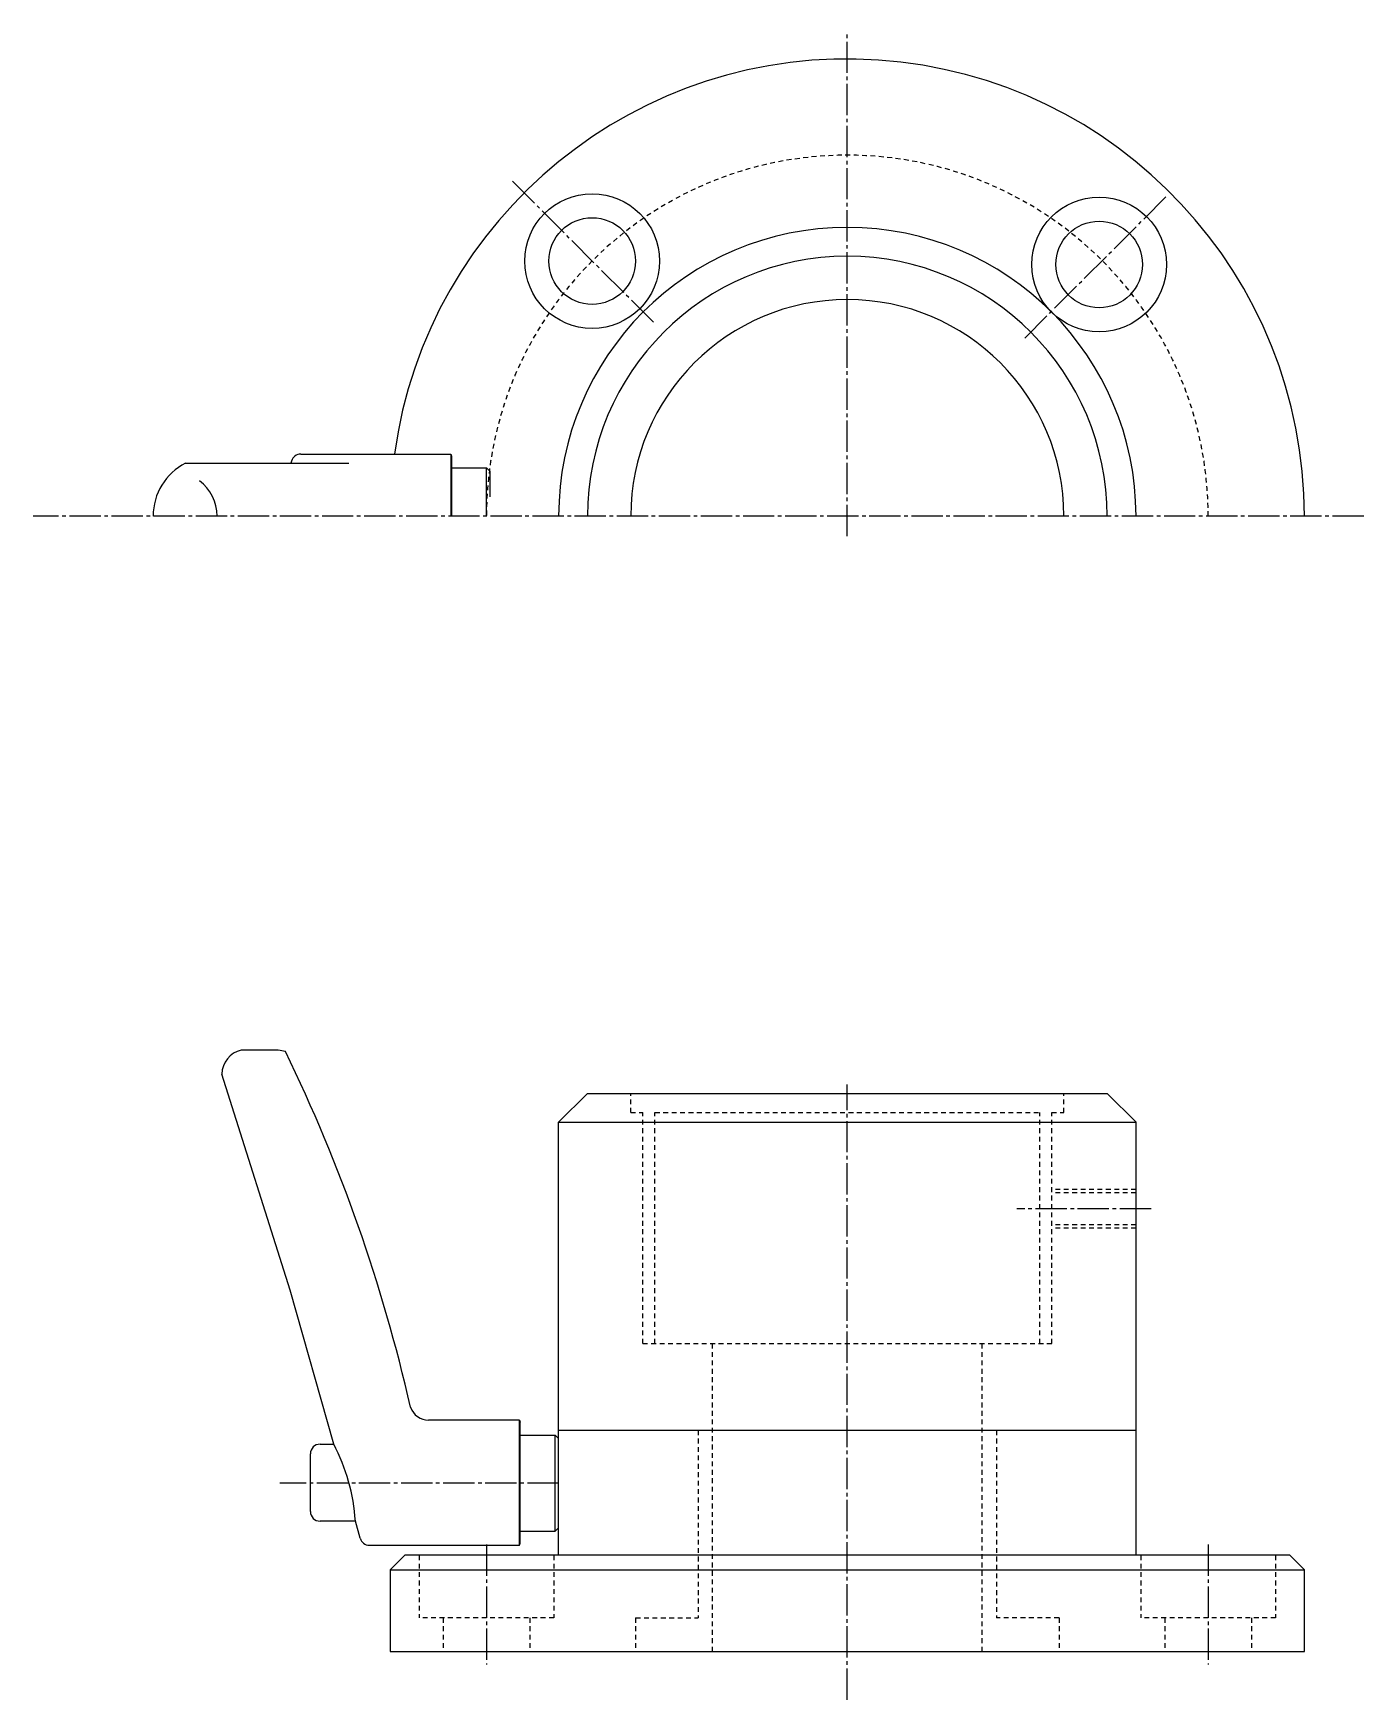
# Model space of a CAD drawing. Extents: x 35 to 390, y 27 to 289.
# Drawn here: x 251.9 to 390.2, y 115.7 to 288.8 of the extents above; entities outside this region: 2.
import ezdxf

# ---------------------------------------------------------------- set-up
doc = ezdxf.new("R2010")
doc.units = 0
doc.header["$LTSCALE"] = 0.25
doc.linetypes.add('CENTER', pattern=[17.5, 13, -1.5, 1.5, -1.5])
doc.linetypes.add('DASHED', pattern=[3.5, 2, -1.5])
doc.layers.get('0').update_dxf_attribs({"linetype": 'CONTINUOUS'})
doc.layers.add('CENTER', color=1, linetype='CENTER')
doc.styles.get("Standard").update_dxf_attribs({"font": 'txt.shx'})

msp = doc.modelspace()

# ---------------------------------------------------------------- linework, layer by layer
for p, q in [((267.73, 244.14), (278.69, 244.14)), ((278.75, 244.35), (278.69, 244.14)), ((278.69, 244.14), (284.71, 244.14)), ((279.71, 245.08), (295.29, 245.08)), ((295.29, 245.08), (295.29, 238.64)), ((295.29, 245.08), (295.38, 244.88)), ((295.38, 244.88), (295.38, 243.64)), ((295.38, 243.64), (295.38, 238.64)), ((295.38, 243.64), (299.01, 243.64)), ((299.01, 238.64), (299.01, 243.64)), ((299.38, 243.27), (299.01, 243.64)), ((299.38, 240.64), (299.38, 243.27)), ((277.37, 183.16), (273.53, 183.16)), ((278.62, 158.21), (271.51, 180.67)), ((309.51, 178.66), (306.51, 175.66)), ((309.51, 178.66), (363.51, 178.66)), ((363.51, 178.66), (366.51, 175.66)), ((306.51, 130.66), (306.51, 175.66)), ((306.51, 175.66), (366.51, 175.66)), ((366.51, 130.66), (366.51, 175.66)), ((283.13, 142.21), (278.62, 158.21)), ((302.43, 144.71), (293, 144.71)), ((302.43, 131.71), (302.43, 144.71)), ((302.43, 144.71), (302.51, 144.51)), ((302.51, 143.16), (302.51, 144.51)), ((281.71, 142.21), (283.13, 142.21)), ((302.51, 133.16), (302.51, 143.16)), ((302.51, 143.16), (306.15, 143.16)), ((306.15, 133.16), (306.15, 143.16)), ((306.51, 142.79), (306.15, 143.16)), ((306.51, 143.66), (366.51, 143.66)), ((280.71, 135.21), (280.71, 141.21)), ((285.38, 134.21), (281.71, 134.21)), ((285.88, 132.44), (285.38, 134.21)), ((306.51, 133.52), (306.15, 133.16)), ((286.84, 131.71), (302.43, 131.71)), ((302.43, 131.71), (302.51, 131.91)), ((302.51, 133.16), (306.15, 133.16)), ((302.51, 131.91), (302.51, 133.16)), ((290.51, 130.66), (289.01, 129.16)), ((382.51, 130.66), (290.51, 130.66)), ((382.51, 130.66), (384.01, 129.16)), ((289.01, 129.16), (289.01, 120.66)), ((289.01, 129.16), (384.01, 129.16)), ((384.01, 120.66), (384.01, 129.16)), ((289.01, 120.66), (384.01, 120.66))]:
    msp.add_line(p, q)
at = {"color": 3, "linetype": 'DASHED'}
for p, q in [((314.01, 176.66), (314.01, 178.66)), ((359.01, 176.66), (359.01, 178.66)), ((314.01, 176.66), (315.26, 176.66)), ((315.26, 152.66), (315.26, 176.66)), ((316.51, 152.66), (316.51, 176.66)), ((316.51, 176.66), (356.51, 176.66)), ((356.51, 152.66), (356.51, 176.66)), ((357.76, 152.66), (357.76, 176.66)), ((357.76, 176.66), (359.01, 176.66)), ((366.51, 168.66), (358.01, 168.66)), ((366.51, 168.31), (358.01, 168.31)), ((366.51, 165.01), (358.01, 165.01)), ((366.51, 164.66), (358.01, 164.66)), ((315.26, 152.66), (357.76, 152.66)), ((322.51, 120.66), (322.51, 152.66)), ((350.51, 120.66), (350.51, 152.66)), ((321.01, 143.66), (321.01, 124.16)), ((352.01, 143.66), (352.01, 124.16)), ((292.01, 130.66), (292.01, 124.16)), ((306.01, 130.66), (306.01, 124.16)), ((367.01, 130.66), (367.01, 124.16)), ((381.01, 130.66), (381.01, 124.16)), ((306.01, 124.16), (292.01, 124.16)), ((294.51, 124.16), (294.51, 120.66)), ((303.51, 124.16), (303.51, 120.66)), ((314.51, 124.16), (314.51, 120.66)), ((314.51, 124.16), (321.01, 124.16)), ((358.51, 124.16), (352.01, 124.16)), ((358.51, 124.16), (358.51, 120.66)), ((381.01, 124.16), (367.01, 124.16)), ((369.51, 124.16), (369.51, 120.66)), ((378.51, 124.16), (378.51, 120.66))]:
    msp.add_line(p, q, dxfattribs=at)
at = {"color": 1, "linetype": 'CENTER'}
for p, q in [((299.01, 131.79), (299.01, 119.3)), ((374.01, 131.79), (374.01, 119.3))]:
    msp.add_line(p, q, dxfattribs=at)
for centre, radius in [((309.99, 265.14), 7), ((362.68, 264.79), 7), ((309.99, 265.14), 4.5), ((362.68, 264.79), 4.5)]:
    msp.add_circle(centre, radius)
for centre, radius, start, end in [((336.51, 238.64), 47.5, 0, 172.2038), ((336.51, 238.64), 30, 0, 180), ((336.51, 238.64), 27, 0, 180), ((336.51, 238.64), 22.5, 0, 180), ((270.57, 238.64), 6.2, 117.3186, 180), ((279.71, 244.08), 1, 90, 164.2753), ((266.42, 238.64), 4.6, 0, 53.0101), ((274.09, 180.64), 2.58, 102.6317, 179.2795), ((276.56, 177.21), 6, 75.017, 82.2759), ((124.08, 108.06), 171.3, 12.8123, 25.9457), ((293, 146.71), 2, 199.379, 270), ((281.71, 141.21), 1, 90, 180), ((265.7, 132.99), 19.72, 3.5609, 27.8886), ((281.71, 135.21), 1, 180, 270), ((286.84, 132.71), 1, 195.7247, 270)]:
    msp.add_arc(centre, radius, start, end)
at = {"color": 3, "linetype": 'DASHED'}
msp.add_arc((336.51, 238.64), 37.5, 0, 180, dxfattribs=at)
at = {"layer": 'CENTER', "color": 1, "linetype": 'CENTER'}
for p, q in [((336.51, 236.56), (336.51, 288.8)), ((316.37, 258.78), (301.69, 273.46)), ((354.95, 257.14), (369.63, 271.81)), ((390.17, 238.64), (251.91, 238.64)), ((336.51, 115.66), (336.51, 179.57)), ((368.07, 166.66), (354.12, 166.66)), ((306.51, 138.16), (277.52, 138.16))]:
    msp.add_line(p, q, dxfattribs=at)

# ---------------------------------------------------------------- texts
for p in [(34.15, 42), (34.15, 27)]:
    msp.add_text('ROCN36', height=4).set_placement(p)

doc.saveas('drawing.dxf')
